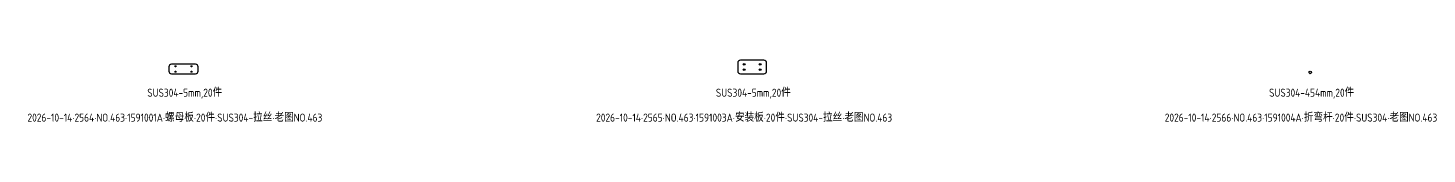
# Model space of a CAD drawing. Header units: inches. Extents: x -1146 to 12496, y 26431 to 26711.
# Drawn here: x -1146 to 4100, y 26431 to 26661 of the extents above; entities that cross this region are included whole.
import ezdxf

# ---------------------------------------------------------------- set-up
doc = ezdxf.new("R2010")
doc.units = ezdxf.units.IN
doc.header["$LTSCALE"] = 0.194989
doc.layers.add('可见 (ISO)', color=7, linetype='Continuous', lineweight=25)
doc.styles.add('Z-English', font='gbenor.shx', dxfattribs={"height": 10, "bigfont": 'hztxt.shx'})

msp = doc.modelspace()

# ---------------------------------------------------------------- linework, layer by layer
msp.add_circle((3662, 26615.7), 5)
at = {"layer": '可见 (ISO)'}
for points in [[(1515.2, 26620.7, 0.414214), (1525.2, 26610.7), (1613.2, 26610.7, 0.414214), (1623.2, 26620.7), (1623.2, 26650.7, 0.414214), (1613.2, 26660.7), (1525.2, 26660.7, 0.414214), (1515.2, 26650.7)], [(-618, 26620.7, 0.414214), (-608, 26610.7), (-518, 26610.7, 0.414214), (-508, 26620.7), (-508, 26635.7, 0.414214), (-518, 26645.7), (-608, 26645.7, 0.414214), (-618, 26635.7)]]:
    msp.add_lwpolyline(points, format="xyb", close=True, dxfattribs=at)
for centre, radius in [((1539.2, 26645.7), 3.5), ((1599.2, 26645.7), 3.5), ((-593, 26638.2), 2.46), ((-593, 26618.2), 2.46), ((-533, 26638.2), 2.46), ((-533, 26618.2), 2.46), ((1539.2, 26625.7), 3.5), ((1599.2, 26625.7), 3.5)]:
    msp.add_circle(centre, radius, dxfattribs=at)

# ---------------------------------------------------------------- texts
at = {"color": 3, "style": 'Z-English'}
for s, p in [('SUS304-5mm,20件', (-698.9, 26524.4)), ('SUS304-5mm,20件', (1433.3, 26524.4)), ('SUS304-454mm,20件', (3507.5, 26524.4))]:
    msp.add_text(s, height=30, dxfattribs=at).set_placement(p)
at = {"color": 2, "style": 'Z-English'}
for s, p in [('2026-10-14·2564·NO.463·1591001A·螺母板·20件·SUS304-拉丝·老图NO.463', (-1148, 26431)), ('2026-10-14·2565·NO.463·1591003A·安装板·20件·SUS304-拉丝·老图NO.463', (984.2, 26431)), ('2026-10-14·2566·NO.463·1591004A·折弯杆·20件·SUS304·老图NO.463', (3116.3, 26431))]:
    msp.add_text(s, height=30, dxfattribs=at).set_placement(p)

doc.saveas('drawing.dxf')
